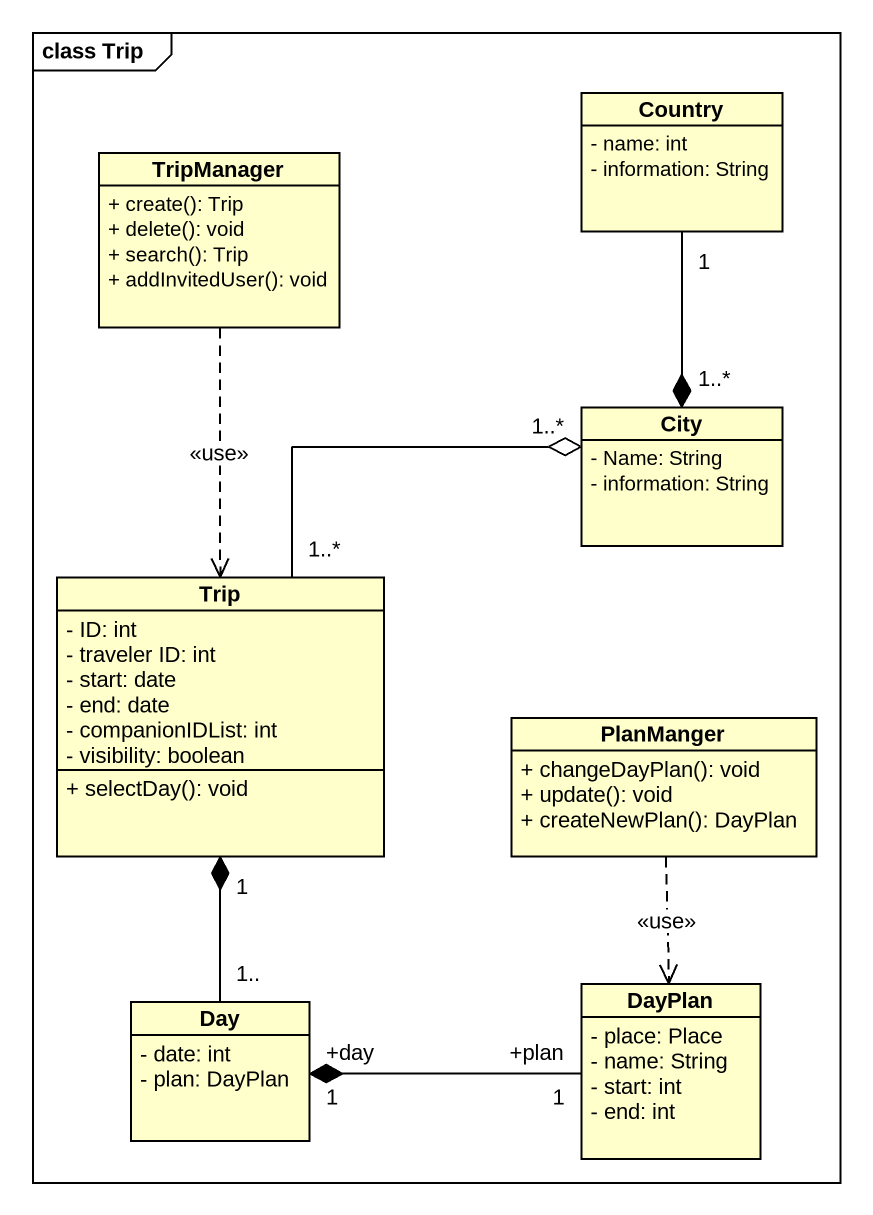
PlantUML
@startuml
mainframe class Trip
hide circle
hide empty members
skinparam classAttributeIconSize 0
class Country {
  - name: int
  - information: String
}
class TripManager {
  + create(): Trip
  + delete(): void
  + search(): Trip
  + addInvitedUser(): void
}
class City {
  - Name: String
  - information: String
}
class Trip {
  - ID: int
  - traveler ID: int
  - start: date
  - end: date
  - companionIDList: int
  - visibility: boolean
  + selectDay(): void
}
class PlanManger {
  + changeDayPlan(): void
  + update(): void
  + createNewPlan(): DayPlan
}
class Day {
  - date: int
  - plan: DayPlan
}
class DayPlan {
  - place: Place
  - name: String
  - start: int
  - end: int
}
Country "1" --* "1..*" City
TripManager ..> Trip : <<use>>
Trip "1..*" -right-o "1..*" City
PlanManger ..> DayPlan : <<use>>
Day "1.." -up-* "1" Trip
DayPlan "+plan\n1" -left-* "+day\n1" Day
@enduml
